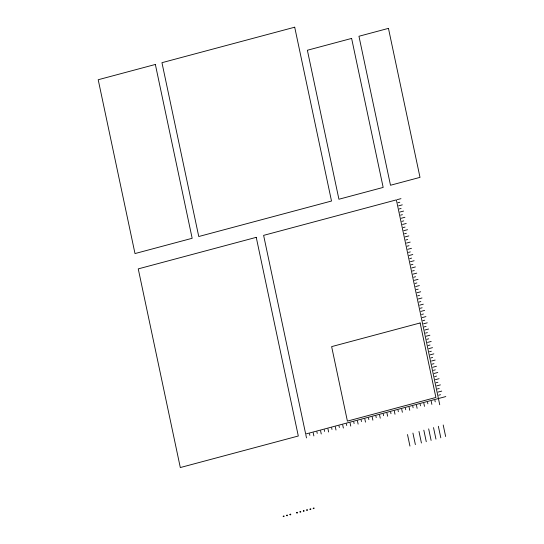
<?xml version="1.0" encoding="UTF-8"?>
<svg xmlns="http://www.w3.org/2000/svg" width="544" height="544" viewBox="0 0 544 544"><rect width="100%" height="100%" fill="white"/><g stroke="black" fill="none" stroke-linecap="round" stroke-linejoin="round"><path stroke-width="0.82" d="M397.283 199.634L400.976 198.648M397.943 202.735L399.786 202.246M398.602 205.843L402.288 204.857M399.255 208.944L401.098 208.454M399.915 212.051L403.6 211.065M400.574 215.152L402.417 214.662M401.227 218.26L404.92 217.274M401.887 221.36L403.73 220.871M402.546 224.468L406.232 223.482M403.199 227.569L405.042 227.079M403.859 230.676L407.544 229.69M404.512 233.777L406.361 233.288M405.171 236.878L408.857 235.899M405.831 239.986L407.674 239.489M406.484 243.086L410.176 242.1M407.143 246.194L408.986 245.698M407.803 249.295L411.488 248.309M408.456 252.402L410.298 251.906M409.115 255.503L412.801 254.517M409.775 258.611L411.618 258.114M410.428 261.712L414.12 260.726M411.087 264.819L412.93 264.323M411.747 267.92L415.432 266.934M412.4 271.028L414.242 270.531M413.059 274.128L416.745 273.142M413.712 277.236L415.562 276.74M414.372 280.337L418.057 279.351M415.031 283.444L416.874 282.948M415.684 286.545L419.376 285.559M416.344 289.653L418.186 289.156M417.003 292.754L420.689 291.768M417.656 295.861L419.499 295.365M418.316 298.962L422.001 297.976M418.975 302.07L420.818 301.573M419.628 305.17L423.32 304.184M420.288 308.271L422.13 307.782M420.947 311.379L424.633 310.393M421.6 314.48L423.443 313.99M422.26 317.587L425.945 316.601M422.912 320.688L424.762 320.198M423.572 323.796L427.258 322.81M424.232 326.896L426.074 326.407M424.884 330.004L428.577 329.018M425.544 333.105L427.387 332.615M426.204 336.212L429.889 335.226M426.856 339.313L428.699 338.824M427.516 342.421L431.202 341.435M428.176 345.522L430.018 345.032M428.828 348.629L432.521 347.643M429.488 351.73L431.331 351.24M430.148 354.838L433.833 353.852M430.8 357.938L432.643 357.449M431.46 361.046L435.146 360.06M432.113 364.147L433.962 363.657M432.772 367.254L436.458 366.268M433.432 370.355L435.275 369.866M434.085 373.463L437.777 372.477M434.744 376.564L436.587 376.074M435.404 379.671L439.09 378.685M436.057 382.772L437.9 382.276M436.716 385.873L440.402 384.887M437.376 388.98L439.219 388.484M438.029 392.081L441.721 391.095M438.688 395.189L440.531 394.692M445.794 396.569L305.68 434.03L263.616 235.368L396.365 199.879L439.736 404.75M443.204 424.993L445.645 436.533M434.901 400.302L435.227 401.853M438.355 426.285L440.803 437.832M431.215 401.288L431.868 404.389M433.514 427.584L435.955 439.124M427.523 402.274L427.856 403.825M423.837 403.26L424.497 406.361M428.672 428.876L431.113 440.422M420.152 404.246L420.478 405.797M423.824 430.175L426.272 441.714M416.466 405.232L417.119 408.333M418.982 431.467L421.423 443.013M412.774 406.218L413.107 407.769M409.088 407.204L409.748 410.305M412.93 433.085L415.378 444.632M405.402 408.19L405.729 409.741M407.504 434.54L409.945 446.08M401.717 409.176L402.37 412.277M398.024 410.156L398.358 411.713M394.339 411.142L394.998 414.249M390.653 412.128L390.98 413.685M386.961 413.114L387.62 416.221M383.275 414.1L383.608 415.657M379.59 415.086L380.249 418.193M375.904 416.072L376.23 417.629M372.212 417.058L372.871 420.165M368.526 418.044L368.859 419.601M364.84 419.03L365.5 422.137M361.155 420.016L361.481 421.573M357.462 421.002L358.122 424.109M353.777 421.988L354.103 423.538M350.091 422.974L350.751 426.081M346.406 423.96L346.732 425.51M342.713 424.946L343.373 428.053M339.028 425.932L339.354 427.482M335.342 426.918L335.995 430.025M331.656 427.904L331.983 429.454M327.964 428.89L328.624 431.997M324.278 429.876L324.605 431.426M320.593 430.862L321.246 433.969M316.907 431.848L317.234 433.398M313.215 432.834L313.874 435.934M309.529 433.82L309.856 435.37M305.844 434.806L306.496 437.906M283.206 516.385C284.641 517.664 284.097 514.685 283.206 516.351M286.552 515.488C287.892 516.834 287.545 513.781 286.552 515.488M289.898 514.597C291.285 515.909 290.836 512.87 289.898 514.563M296.589 512.808C297.779 514.209 297.752 511.115 296.589 512.774M299.934 511.911C301.172 513.271 301.022 510.279 299.941 511.85M303.28 511.02C304.626 512.366 304.218 509.3 303.287 510.986M306.626 510.122C308.074 511.38 307.462 508.45 306.639 510.054M309.971 509.225C311.277 510.564 311.005 507.559 309.978 509.198M313.208 508.361C314.418 509.762 314.35 506.682 313.208 508.361M155.36 64.457L98.206 79.737L135 253.565L192.161 238.286L155.36 64.457M294.705 27.2L161.956 62.689L198.757 236.518L331.507 201.028L294.705 27.2M388.457 28.37L358.958 36.258L390.497 185.252L420.002 177.364L388.457 28.37M351.621 38.42L307.374 50.252L338.919 199.24L383.166 187.415L351.621 38.42M256.244 237.34L138.251 268.886L180.309 467.548L298.302 436.002L256.244 237.34M420.131 322.966L331.636 346.623L347.405 421.117L435.9 397.46L420.131 322.966"/></g></svg>
